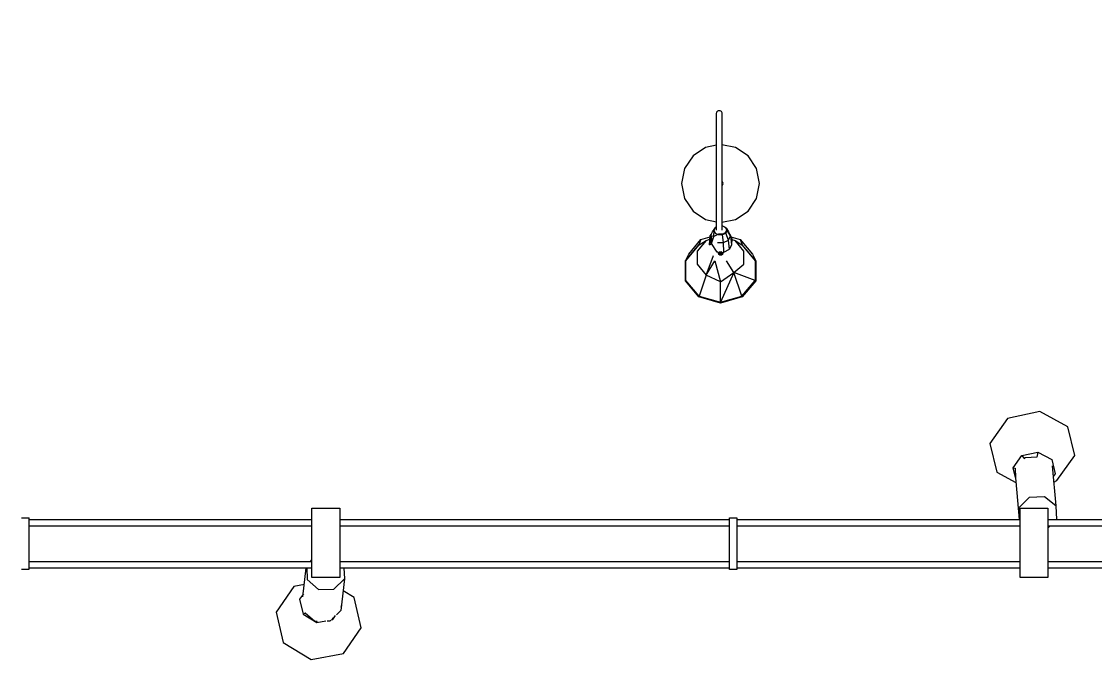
# Model space of a CAD drawing. Header units: millimetres. Extents: x 3103 to 179340, y -10977 to 70536.
# Drawn here: x 107672.5 to 108115.9, y 3816 to 4079.3 of the extents above; entities that cross this region are included whole.
import ezdxf

# ---------------------------------------------------------------- set-up
doc = ezdxf.new("R2010")
doc.units = ezdxf.units.MM
doc.header["$LTSCALE"] = 0.5
doc.layers.add('MEBEL', color=1, linetype='Continuous')

# ---------------------------------------------------------------- blocks, each defined once
blk = doc.blocks.new('el_11')
for p, q in [((0.199, -0.778), (0.206, -0.731)), ((0.206, -0.731), (0.224, -0.688)), ((0.224, -0.688), (0.252, -0.652)), ((0.252, -0.652), (0.288, -0.624)), ((0.288, -0.624), (0.33, -0.606)), ((0.33, -0.606), (0.378, -0.6)), ((0.378, -0.6), (0.425, -0.606)), ((0.425, -0.606), (0.468, -0.624)), ((0.468, -0.624), (0.504, -0.652)), ((0.504, -0.652), (0.532, -0.688)), ((0.532, -0.688), (0.55, -0.731)), ((0.55, -0.731), (0.557, -0.778)), ((0.199, -8.832), (0.199, -0.778)), ((0.557, -0.778), (0.557, -8.832)), ((-0.556, -3.146), (-1.425, -3.727)), ((0.199, -2.996), (-0.556, -3.146)), ((1.496, -3.146), (0.557, -2.959)), ((2.366, -3.727), (1.496, -3.146)), ((-1.425, -3.727), (-2.006, -4.597)), ((2.947, -4.597), (2.366, -3.727)), ((-2.006, -4.597), (-2.21, -5.623)), ((3.151, -5.623), (2.947, -4.597)), ((-2.21, -5.623), (-2.006, -6.649)), ((0.615, -5.518), (0.557, -5.475)), ((0.557, -5.77), (0.615, -5.728)), ((0.649, -5.623), (0.615, -5.518)), ((0.615, -5.728), (0.649, -5.623)), ((2.947, -6.649), (3.151, -5.623)), ((-2.006, -6.649), (-1.425, -7.518)), ((2.366, -7.518), (2.947, -6.649)), ((-1.425, -7.518), (-0.556, -8.1)), ((-0.556, -8.1), (0.199, -8.25)), ((0.557, -8.286), (1.496, -8.1)), ((1.496, -8.1), (2.366, -7.518)), ((-0.085, -8.942), (0.071, -8.719)), ((0.002, -9.266), (0.041, -8.823)), ((0.024, -8.823), (0.109, -8.638)), ((0.024, -8.849), (0.109, -8.663)), ((0.024, -8.849), (0.024, -8.823)), ((0.033, -8.869), (0.024, -8.849)), ((0.041, -8.823), (0.123, -8.645)), ((0.109, -8.638), (0.199, -8.591)), ((0.109, -8.663), (0.112, -8.661)), ((0.123, -8.645), (0.11, -8.664)), ((0.123, -8.645), (0.199, -8.606)), ((0.557, -8.523), (0.607, -8.523)), ((0.557, -8.535), (0.603, -8.535)), ((0.603, -8.535), (0.607, -8.55)), ((0.603, -8.535), (0.817, -8.645)), ((0.607, -8.523), (0.832, -8.638)), ((0.817, -8.645), (0.83, -8.664)), ((0.899, -8.823), (0.817, -8.645)), ((0.817, -9.002), (0.899, -8.823)), ((0.829, -8.661), (0.832, -8.663)), ((0.832, -8.638), (0.916, -8.823)), ((0.832, -8.663), (0.916, -8.849)), ((0.916, -8.849), (0.832, -9.034)), ((0.869, -8.719), (1.026, -8.942)), ((0.899, -8.823), (0.915, -8.849)), ((0.916, -8.823), (0.916, -8.849)), ((1.157, -9.228), (0.916, -8.85)), ((-1.72, -10.472), (-0.883, -9.469)), ((-0.525, -9.532), (-1.141, -10.27)), ((-0.883, -9.469), (-1.026, -9.833)), ((-1.001, -9.848), (-0.525, -9.532)), ((-0.883, -9.469), (-0.248, -9.29)), ((-0.525, -9.532), (-0.258, -9.457)), ((-0.28, -9.834), (-0.245, -9.228)), ((-0.216, -9.228), (-0.28, -9.834)), ((-0.245, -9.228), (-0.162, -9.105)), ((-0.216, -9.228), (-0.085, -8.942)), ((-0.162, -9.755), (-0.216, -9.228)), ((0.002, -9.266), (-0.216, -9.228)), ((-0.203, -9.356), (-0.183, -9.233)), ((-0.177, -9.61), (-0.137, -9.522)), ((-0.162, -9.105), (-0.164, -9.114)), ((-0.162, -9.105), (-0.152, -9.088)), ((-0.162, -9.105), (-0.159, -9.103)), ((-0.162, -9.11), (-0.162, -9.105)), ((-0.162, -9.755), (0.002, -9.266)), ((-0.137, -9.522), (-0.154, -9.239)), ((-0.137, -9.522), (-0.073, -9.49)), ((0.338, -9.112), (0.002, -9.266)), ((0.025, -9.009), (0.083, -8.979)), ((0.037, -8.877), (0.109, -9.034)), ((0.109, -9.034), (0.297, -9.131)), ((0.233, -9.098), (0.235, -9.159)), ((0.332, -9.149), (0.308, -9.137)), ((0.607, -9.149), (0.332, -9.149)), ((0.603, -9.112), (0.338, -9.112)), ((0.603, -9.112), (0.817, -9.002)), ((0.607, -9.148), (0.603, -9.112)), ((0.832, -9.034), (0.607, -9.149)), ((0.682, -9.689), (0.607, -9.149)), ((0.682, -9.689), (1.026, -9.513)), ((0.817, -9.002), (0.83, -9.034)), ((1.026, -9.513), (0.83, -9.035)), ((1.026, -8.942), (1.157, -9.228)), ((1.026, -9.513), (1.157, -9.228)), ((1.078, -10.146), (1.026, -9.513)), ((1.093, -9.088), (1.103, -9.105)), ((1.103, -9.105), (1.099, -9.103)), ((1.103, -9.11), (1.103, -9.105)), ((1.103, -9.105), (1.252, -9.43)), ((1.157, -9.228), (1.221, -9.834)), ((1.188, -9.289), (1.824, -9.469)), ((1.252, -9.43), (1.221, -9.834)), ((1.249, -9.471), (1.466, -9.532)), ((1.466, -9.532), (1.942, -9.848)), ((2.081, -10.27), (1.466, -9.532)), ((1.824, -9.469), (1.966, -9.833)), ((1.824, -9.469), (2.661, -10.472)), ((-1.026, -9.833), (-1.95, -10.941)), ((-1.937, -10.93), (-1.018, -9.829)), ((-1.016, -9.829), (-1.934, -10.93)), ((-1.91, -10.937), (-1.001, -9.848)), ((-1.141, -10.27), (-1.141, -11.181)), ((-1.026, -9.833), (-1.02, -9.831)), ((-1.018, -9.829), (-0.938, -9.806)), ((-1.018, -9.829), (-1.016, -9.829)), ((-0.942, -9.808), (-1.016, -9.829)), ((-1.016, -9.829), (-1.01, -9.835)), ((-0.28, -9.834), (-0.162, -9.755)), ((0.238, -10.339), (-0.162, -9.755)), ((0.292, -10.339), (0.238, -10.339)), ((0.258, -9.689), (0.682, -9.689)), ((0.468, -10.39), (0.394, -10.304)), ((0.4, -10.331), (0.457, -10.403)), ((0.462, -10.397), (0.403, -10.331)), ((0.463, -10.396), (0.467, -10.329)), ((0.47, -10.303), (0.47, -10.389)), ((0.47, -10.389), (0.47, -10.33)), ((0.472, -10.395), (0.534, -10.331)), ((0.473, -10.391), (0.547, -10.304)), ((0.479, -10.398), (0.538, -10.331)), ((0.647, -10.339), (0.702, -10.339)), ((0.702, -10.339), (0.682, -9.689)), ((0.702, -10.339), (1.078, -10.146)), ((1.221, -9.834), (1.078, -10.146)), ((1.879, -9.806), (1.958, -9.829)), ((1.942, -9.848), (2.851, -10.937)), ((1.958, -9.829), (1.956, -9.829)), ((2.878, -10.93), (1.958, -9.829)), ((1.966, -9.833), (1.961, -9.831)), ((2.891, -10.941), (1.966, -9.833)), ((2.081, -11.181), (2.081, -10.27)), ((-1.95, -10.941), (-1.72, -10.472)), ((-1.95, -12.31), (-1.95, -10.941)), ((-1.94, -10.937), (-1.939, -10.933)), ((-1.939, -10.933), (-1.937, -10.93)), ((-1.937, -10.93), (-1.937, -12.292)), ((-1.934, -10.93), (-1.937, -10.93)), ((-1.934, -12.289), (-1.934, -10.93)), ((-1.91, -12.284), (-1.91, -10.937)), ((-0.525, -11.918), (-0.026, -10.581)), ((-0.525, -11.918), (0.067, -10.946)), ((0.067, -10.946), (0.47, -12.386)), ((0.292, -10.346), (0.467, -10.393)), ((0.457, -10.411), (0.302, -10.367)), ((0.302, -10.367), (0.457, -10.404)), ((0.302, -10.462), (0.457, -10.411)), ((0.462, -10.416), (0.302, -10.462)), ((0.361, -10.527), (0.468, -10.395)), ((0.366, -10.54), (0.463, -10.417)), ((0.469, -10.419), (0.366, -10.54)), ((0.457, -10.403), (0.462, -10.397)), ((0.457, -10.403), (0.457, -10.411)), ((0.457, -10.411), (0.462, -10.416)), ((0.468, -10.395), (0.462, -10.397)), ((0.462, -10.416), (0.47, -10.419)), ((0.467, -10.391), (0.468, -10.39)), ((0.467, -10.393), (0.467, -10.391)), ((0.47, -10.393), (0.467, -10.391)), ((0.467, -10.393), (0.468, -10.395)), ((0.467, -10.393), (0.47, -10.393)), ((0.468, -10.394), (0.467, -10.393)), ((0.47, -10.389), (0.468, -10.39)), ((0.468, -10.39), (0.47, -10.393)), ((0.47, -10.394), (0.468, -10.394)), ((0.468, -10.395), (0.469, -10.395)), ((0.47, -10.395), (0.468, -10.395)), ((0.469, -10.395), (0.47, -10.395)), ((0.469, -10.396), (0.472, -10.395)), ((0.47, -10.395), (0.469, -10.396)), ((0.469, -10.396), (0.47, -10.396)), ((0.47, -10.393), (0.47, -10.389)), ((0.47, -10.389), (0.472, -10.39)), ((0.473, -10.391), (0.47, -10.393)), ((0.47, -10.393), (0.473, -10.392)), ((0.47, -10.393), (0.47, -10.394)), ((0.472, -10.394), (0.47, -10.393)), ((0.47, -10.394), (0.472, -10.394)), ((0.472, -10.395), (0.47, -10.395)), ((0.47, -10.558), (0.47, -10.395)), ((0.47, -10.569), (0.478, -10.417)), ((0.478, -10.417), (0.47, -10.419)), ((0.47, -10.419), (0.47, -10.569)), ((0.472, -10.39), (0.473, -10.391)), ((0.473, -10.392), (0.472, -10.394)), ((0.472, -10.395), (0.473, -10.394)), ((0.478, -10.397), (0.472, -10.395)), ((0.472, -10.395), (0.58, -10.527)), ((0.473, -10.394), (0.473, -10.391)), ((0.473, -10.391), (0.473, -10.392)), ((0.473, -10.394), (0.647, -10.446)), ((0.484, -10.403), (0.478, -10.397)), ((0.478, -10.417), (0.484, -10.41)), ((0.575, -10.54), (0.478, -10.417)), ((0.639, -10.367), (0.479, -10.398)), ((0.483, -10.411), (0.575, -10.54)), ((0.639, -10.462), (0.483, -10.411)), ((0.484, -10.41), (0.484, -10.403)), ((0.484, -10.405), (0.639, -10.462)), ((1.379, -11.754), (0.874, -10.946)), ((2.661, -10.472), (2.891, -10.941)), ((2.851, -10.937), (2.851, -12.284)), ((2.874, -12.289), (2.874, -10.93)), ((2.874, -10.93), (2.878, -10.93)), ((2.878, -12.292), (2.878, -10.93)), ((2.878, -10.93), (2.879, -10.933)), ((2.879, -10.933), (2.88, -10.937)), ((2.891, -10.941), (2.891, -12.31)), ((-1.141, -11.181), (-0.525, -11.918)), ((0.47, -12.386), (1.379, -11.754)), ((1.379, -11.754), (0.47, -13.789)), ((1.379, -11.754), (2.081, -11.181)), ((1.942, -13.373), (1.379, -11.754)), ((2.851, -12.284), (1.379, -11.754)), ((-1.026, -13.418), (-1.95, -12.31)), ((-1.937, -12.292), (-1.939, -12.296)), ((-1.937, -12.292), (-1.934, -12.289)), ((-1.018, -13.394), (-1.937, -12.292)), ((-1.934, -12.289), (-1.926, -12.287)), ((-1.016, -13.39), (-1.934, -12.289)), ((-1.001, -13.373), (-1.91, -12.284)), ((-0.525, -11.918), (-1.001, -13.373)), ((0.47, -12.386), (-0.525, -11.918)), ((0.47, -13.789), (0.47, -12.386)), ((1.942, -13.373), (2.851, -12.284)), ((1.956, -13.39), (2.874, -12.289)), ((1.958, -13.394), (2.878, -12.292)), ((2.891, -12.31), (1.966, -13.418)), ((2.874, -12.289), (2.866, -12.287)), ((2.878, -12.292), (2.874, -12.289)), ((2.879, -12.296), (2.878, -12.292)), ((0.47, -13.841), (-1.026, -13.418)), ((-1.018, -13.394), (-1.016, -13.39)), ((-1.018, -13.398), (-1.018, -13.394)), ((0.47, -13.815), (-1.018, -13.394)), ((-1.016, -13.39), (0.47, -13.81)), ((-1.001, -13.373), (0.47, -13.789)), ((0.47, -13.789), (1.942, -13.373)), ((1.956, -13.39), (0.47, -13.81)), ((0.47, -13.815), (1.958, -13.394)), ((1.966, -13.418), (0.47, -13.841)), ((0.47, -13.81), (0.47, -13.815)), ((0.47, -13.819), (0.47, -13.815)), ((1.958, -13.394), (1.956, -13.39)), ((1.958, -13.398), (1.958, -13.394))]:
    blk.add_line(p, q)
blk = doc.blocks.new('el_23')
for p, q in [((-23.765, 10.39), (-29.263, 9.321)), ((-18.164, 10.292), (-23.765, 10.39)), ((-12.706, 9.032), (-18.164, 10.292)), ((-29.263, 9.321), (-34.419, 7.132)), ((-7.63, 6.664), (-12.706, 9.032)), ((-34.419, 7.132), (-39.008, 3.918)), ((-3.156, 3.293), (-7.63, 6.664)), ((-39.008, 3.918), (-42.828, -0.179)), ((0.518, -0.936), (-3.156, 3.293)), ((-42.828, -0.179), (-45.713, -4.982)), ((3.234, -5.836), (0.518, -0.936)), ((-35.255, -4.396), (-35.271, -4.52)), ((-35.207, -4.279), (-35.255, -4.396)), ((-35.128, -4.176), (-35.207, -4.279)), ((-35.024, -4.096), (-35.128, -4.176)), ((-34.907, -4.049), (-35.024, -4.096)), ((-34.783, -4.033), (-34.907, -4.049)), ((-34.66, -4.049), (-34.783, -4.033)), ((-34.543, -4.096), (-34.66, -4.049)), ((-34.439, -4.175), (-34.543, -4.096)), ((-34.439, -4.175), (-18.915, -19.703)), ((-34.325, -4.289), (-34.439, -4.175)), ((-34.042, -4.573), (-34.325, -4.289)), ((-45.713, -4.982), (-47.536, -10.279)), ((-35.271, -4.52), (-35.255, -4.644)), ((-35.255, -4.644), (-35.207, -4.761)), ((-35.207, -4.761), (-35.128, -4.864)), ((-35.128, -4.864), (-35.014, -4.978)), ((-35.128, -4.864), (-19.604, -20.392)), ((-35.014, -4.978), (-33.757, -6.236)), ((-33.068, -5.547), (-29.213, -9.403)), ((4.872, -11.193), (3.234, -5.836)), ((-28.064, -6.929), (-25.267, -6.373)), ((-25.267, -6.373), (-22.471, -6.929)), ((-30.235, -8.38), (-28.064, -6.929)), ((-22.471, -6.929), (-20.1, -8.514)), ((-31.903, -8.091), (-28.001, -11.993)), ((-20.1, -8.514), (-18.516, -10.885)), ((-30.853, -9.14), (-32.019, -10.885)), ((-47.536, -10.279), (-48.219, -15.84)), ((-32.019, -10.885), (-32.575, -13.682)), ((-18.516, -10.885), (-17.96, -13.682)), ((5.36, -16.774), (4.872, -11.193)), ((-25.385, -13.231), (-25.191, -13.2)), ((-25.191, -13.2), (-24.923, -13.337)), ((-32.575, -13.682), (-32.019, -16.479)), ((-24.923, -13.337), (-24.786, -13.605)), ((-24.786, -13.605), (-24.817, -13.8)), ((-17.96, -13.682), (-18.516, -16.479)), ((-48.219, -15.84), (-47.731, -21.421)), ((-32.019, -16.479), (-30.434, -18.85)), ((-22.039, -16.578), (-20.691, -17.927)), ((-18.516, -16.479), (-19.967, -18.65)), ((4.677, -22.335), (5.36, -16.774)), ((-30.434, -18.85), (-28.064, -20.434)), ((-19.512, -19.106), (-19.412, -19.006)), ((-19.488, -19.129), (-19.399, -19.04)), ((-19.412, -19.006), (-18.76, -18.797)), ((-19.399, -19.04), (-18.774, -18.839)), ((-19.399, -19.04), (-19.361, -19.061)), ((-18.774, -18.839), (-18.713, -18.85)), ((-18.774, -18.839), (-18.272, -19.025)), ((-18.76, -18.797), (-18.238, -18.99)), ((-18.711, -18.845), (-18.72, -18.848)), ((-18.189, -19.039), (-18.711, -18.845)), ((-18.53, -18.882), (-17.799, -19.011)), ((-18.272, -19.025), (-18.192, -19.042)), ((-18.086, -19.526), (-18.272, -19.025)), ((-18.238, -18.99), (-18.228, -19)), ((-18.228, -19), (-18.218, -19.01)), ((-18.218, -19.01), (-18.208, -19.019)), ((-18.208, -19.019), (-18.199, -19.029)), ((-18.199, -19.029), (-18.189, -19.039)), ((-17.996, -19.561), (-18.189, -19.039)), ((-16.997, -19.308), (-18.187, -19.044)), ((-17.799, -19.011), (-16.997, -19.308)), ((-17.389, -19.163), (-17.337, -19.175)), ((-17.337, -19.175), (-17.347, -19.178)), ((-17.337, -19.175), (-17.327, -19.186)), ((-16.423, -19.514), (-17.337, -19.175)), ((-15.244, -18.487), (-16.818, -19.367)), ((-15.813, -19.299), (-14.288, -18.99)), ((-14.269, -18.914), (-15.244, -18.487)), ((-15.244, -18.487), (-11.7, -18.807)), ((-14.489, -19.031), (-14.293, -18.921)), ((-14.293, -18.921), (-14.296, -18.927)), ((-14.293, -18.921), (-10.396, -19.272)), ((-14.288, -18.99), (-10.436, -19.337)), ((-14.283, -18.922), (-14.269, -18.914)), ((-10.352, -19.267), (-14.269, -18.914)), ((-11.7, -18.807), (-10.352, -19.267)), ((-22.471, -20.434), (-20.727, -19.269)), ((-20.153, -20.19), (-20.069, -19.927)), ((-18.287, -20.152), (-18.086, -19.526)), ((-18.206, -20.214), (-17.996, -19.561)), ((-18.086, -19.526), (-18, -19.563)), ((-17.996, -19.564), (-16.699, -20.111)), ((-16.997, -19.308), (-16.699, -20.111)), ((-15.703, -20.354), (-16.997, -19.308)), ((-16.349, -19.599), (-15.813, -19.299)), ((-15.813, -19.299), (-13.206, -19.534)), ((-13.206, -19.534), (-11.45, -21.291)), ((-10.436, -19.337), (-7.84, -21.934)), ((-10.396, -19.272), (-10.405, -19.277)), ((-10.405, -19.277), (-7.784, -21.899)), ((-10.396, -19.272), (-10.389, -19.275)), ((-7.771, -21.898), (-10.396, -19.272)), ((-10.389, -19.275), (-10.38, -19.28)), ((-7.712, -21.907), (-10.352, -19.267)), ((-28.064, -20.434), (-25.267, -20.99)), ((-25.267, -20.99), (-22.471, -20.434)), ((-19.96, -20.713), (-20.153, -20.19)), ((-20.04, -19.956), (-20.111, -20.177)), ((-20.111, -20.177), (-20.1, -20.238)), ((-20.111, -20.177), (-19.926, -20.679)), ((-20.105, -20.239), (-20.102, -20.23)), ((-19.911, -20.762), (-20.105, -20.239)), ((-19.939, -21.152), (-20.069, -20.42)), ((-19.926, -20.679), (-19.148, -21.608)), ((-19.148, -21.608), (-18.798, -20.663)), ((-18.798, -20.663), (-18.287, -20.152)), ((-18.737, -20.746), (-18.206, -20.214)), ((-18.287, -20.152), (-18.208, -20.212)), ((-18.206, -20.214), (-17.021, -21.112)), ((-16.699, -20.111), (-17.021, -21.112)), ((-16.699, -20.111), (-15.378, -21.231)), ((-15.703, -20.354), (-15.378, -21.231)), ((-47.731, -21.421), (-46.093, -26.778)), ((-19.95, -20.723), (-19.96, -20.713)), ((-19.94, -20.732), (-19.95, -20.723)), ((-19.931, -20.742), (-19.94, -20.732)), ((-19.642, -21.954), (-19.939, -21.152)), ((-19.922, -20.752), (-19.931, -20.742)), ((-19.911, -20.762), (-19.856, -20.782)), ((-19.831, -20.791), (-19.389, -20.955)), ((-19.6, -21.068), (-19.545, -20.897)), ((-19.389, -20.955), (-18.841, -20.779)), ((-19.026, -20.839), (-18.906, -20.954)), ((-18.807, -20.768), (-18.737, -20.746)), ((-17.021, -21.112), (-17.839, -21.93)), ((-17.021, -21.112), (-15.73, -22.327)), ((-15.378, -21.231), (-15.73, -22.327)), ((-11.45, -21.291), (-11.697, -23.751)), ((-20.463, -23.707), (-19.585, -22.136)), ((-19.788, -21.561), (-19.775, -21.614)), ((-19.775, -21.614), (-19.772, -21.604)), ((-19.775, -21.614), (-19.765, -21.624)), ((-19.775, -21.614), (-19.697, -22.009)), ((-19.76, -21.635), (-19.775, -21.614)), ((-19.697, -22.009), (-18.597, -23.248)), ((-19.148, -21.608), (-19.642, -21.954)), ((-18.597, -23.248), (-19.642, -21.954)), ((-19.642, -21.954), (-18.522, -22.867)), ((-19.568, -21.902), (-19.37, -22.176)), ((-19.502, -21.856), (-18.922, -22.37)), ((-18.522, -22.867), (-19.148, -21.608)), ((-7.84, -21.934), (-11.697, -23.751)), ((-7.84, -21.934), (-7.493, -25.787)), ((-7.784, -21.899), (-7.805, -21.91)), ((-7.784, -21.899), (-7.771, -21.898)), ((-7.433, -25.791), (-7.784, -21.899)), ((-7.771, -21.898), (-7.762, -21.902)), ((-7.42, -25.795), (-7.771, -21.898)), ((-7.359, -25.825), (-7.712, -21.907)), ((-19.651, -23.138), (-19.282, -22.477)), ((-18.922, -22.37), (-18.862, -22.184)), ((-18.922, -22.37), (-18.831, -22.615)), ((-18.597, -23.248), (-18.522, -22.867)), ((-18.522, -22.867), (-16.624, -23.221)), ((-16.505, -23.129), (-16.081, -22.882)), ((-16.393, -22.853), (-16.084, -22.877)), ((-16.329, -22.895), (-16.08, -22.922)), ((-16.323, -22.888), (-16.083, -22.903)), ((-16.247, -22.704), (-16.081, -22.87)), ((-16.203, -22.762), (-16.081, -22.898)), ((-16.081, -22.87), (-16.196, -22.756)), ((-16.098, -22.558), (-16.075, -22.867)), ((-16.084, -22.875), (-16.081, -22.87)), ((-16.084, -22.88), (-16.084, -22.875)), ((-16.084, -22.875), (-16.083, -22.879)), ((-16.073, -22.877), (-16.084, -22.875)), ((-16.08, -22.884), (-16.084, -22.88)), ((-16.073, -22.877), (-16.083, -22.879)), ((-16.083, -22.879), (-16.08, -22.882)), ((-16.083, -22.901), (-16.073, -22.884)), ((-16.08, -22.922), (-16.083, -22.901)), ((-16.081, -22.87), (-16.077, -22.867)), ((-16.081, -22.87), (-16.077, -22.868)), ((-16.073, -22.877), (-16.081, -22.87)), ((-16.08, -22.882), (-16.073, -22.877)), ((-16.08, -22.882), (-16.075, -22.882)), ((-16.075, -22.884), (-16.08, -22.884)), ((-16.077, -22.867), (-16.071, -22.868)), ((-16.077, -22.868), (-16.072, -22.868)), ((-16.075, -22.882), (-16.071, -22.88)), ((-16.07, -22.882), (-16.075, -22.884)), ((-16.075, -22.884), (-16.072, -22.884)), ((-16.072, -22.868), (-16.073, -22.877)), ((-16.07, -22.871), (-16.073, -22.877)), ((-16.073, -22.877), (-16.07, -22.876)), ((-16.071, -22.88), (-16.073, -22.877)), ((-16.073, -22.884), (-16.025, -23.348)), ((-16.072, -22.868), (-16.07, -22.871)), ((-16.072, -22.884), (-16.07, -22.883)), ((-16.071, -22.868), (-16.067, -22.871)), ((-16.07, -22.876), (-16.071, -22.88)), ((-16.07, -22.634), (-16.066, -22.878)), ((-16.07, -22.876), (-16.07, -22.871)), ((-16.067, -22.876), (-16.07, -22.882)), ((-16.07, -22.884), (-16.067, -22.879)), ((-16.067, -22.879), (-16.07, -22.883)), ((-16.07, -22.884), (-16.069, -22.882)), ((-16.07, -22.882), (-15.755, -23.196)), ((-16.07, -22.883), (-16.07, -22.884)), ((-16.069, -22.882), (-16.069, -22.884)), ((-16.067, -22.884), (-16.069, -22.882)), ((-16.069, -22.882), (-16.067, -22.882)), ((-16.067, -22.882), (-16.069, -22.883)), ((-16.069, -22.884), (-16.069, -22.883)), ((-16.069, -22.883), (-16.067, -22.884)), ((-16.067, -22.874), (-15.629, -22.639)), ((-16.05, -22.869), (-16.067, -22.879)), ((-16.067, -22.871), (-16.067, -22.876)), ((-16.067, -22.879), (-16.067, -22.876)), ((-16.067, -22.879), (-15.603, -22.926)), ((-16.063, -22.628), (-16.048, -22.869)), ((-16.029, -22.871), (-16.05, -22.869)), ((-16.045, -22.869), (-15.798, -22.502)), ((-16.014, -22.885), (-16.029, -22.871)), ((-15.798, -22.502), (-16.027, -22.873)), ((-16.025, -22.874), (-15.614, -22.686)), ((-16.024, -22.927), (-16.012, -22.907)), ((-15.614, -22.686), (-16.014, -22.89)), ((-16.012, -22.907), (-16.014, -22.885)), ((-16.014, -22.89), (-15.59, -22.959)), ((-15.73, -22.327), (-15.834, -22.431)), ((2.854, -27.633), (4.677, -22.335)), ((-19.96, -24.663), (-19.651, -23.138)), ((-19.651, -23.138), (-19.416, -25.745)), ((-16.624, -23.221), (-16.52, -23.117)), ((-16.449, -23.153), (-16.078, -22.924)), ((-16.065, -22.937), (-16.449, -23.153)), ((-16.265, -23.337), (-16.063, -22.937)), ((-16.045, -22.939), (-16.265, -23.337)), ((-16.08, -22.922), (-16.066, -22.937)), ((-16.066, -22.937), (-16.045, -22.939)), ((-16.045, -22.939), (-16.024, -22.927)), ((-16.042, -22.938), (-15.992, -23.361)), ((-15.992, -23.361), (-16.025, -22.928)), ((-15.734, -23.217), (-16.024, -22.927)), ((-15.59, -22.959), (-16.014, -22.909)), ((-16.014, -22.909), (-15.734, -23.217)), ((-11.697, -23.751), (-14.23, -23.165)), ((-20.463, -23.707), (-20.143, -27.252)), ((-20.036, -24.682), (-20.463, -23.707)), ((-15.053, -27.737), (-16.666, -24.197)), ((-11.697, -23.751), (-12.232, -26.72)), ((-11.697, -23.751), (-9.527, -29.426)), ((-7.493, -25.787), (-11.697, -23.751)), ((-20.036, -24.682), (-20.029, -24.668)), ((-19.683, -28.601), (-20.036, -24.682)), ((-19.92, -24.462), (-20.029, -24.659)), ((-20.029, -24.659), (-20.024, -24.656)), ((-20.029, -24.659), (-19.678, -28.556)), ((-20.024, -24.656), (-19.922, -24.473)), ((-20.024, -24.656), (-20.003, -24.657)), ((-19.673, -28.547), (-20.024, -24.656)), ((-19.613, -28.516), (-19.96, -24.663)), ((-12.232, -26.72), (-15.786, -24.721)), ((-15.786, -24.721), (-15.053, -27.737)), ((-19.416, -25.745), (-17.66, -27.502)), ((-9.527, -29.426), (-7.493, -25.787)), ((-9.487, -29.465), (-7.433, -25.791)), ((-7.42, -25.795), (-9.477, -29.475)), ((-9.427, -29.525), (-7.359, -25.825)), ((-7.433, -25.791), (-7.42, -25.795)), ((-7.411, -25.801), (-7.42, -25.795)), ((-46.093, -26.778), (-43.377, -31.678)), ((-20.143, -27.252), (-19.683, -28.601)), ((-15.053, -27.737), (-12.232, -26.72)), ((-12.232, -26.72), (-9.527, -29.426)), ((-17.66, -27.502), (-15.053, -27.737)), ((-15.053, -27.737), (-13.165, -31.46)), ((-0.031, -32.435), (2.854, -27.633)), ((-19.683, -28.601), (-17.044, -31.24)), ((-19.678, -28.556), (-19.673, -28.547)), ((-19.678, -28.556), (-19.675, -28.563)), ((-17.053, -31.182), (-19.678, -28.556)), ((-19.675, -28.563), (-19.671, -28.572)), ((-19.673, -28.547), (-17.052, -31.169)), ((-17.017, -31.113), (-19.613, -28.516)), ((-9.527, -29.426), (-13.165, -31.46)), ((-13.161, -31.52), (-9.487, -29.465)), ((-9.477, -29.475), (-13.156, -31.533)), ((-13.126, -31.593), (-9.427, -29.525)), ((-9.487, -29.465), (-9.477, -29.475)), ((-9.477, -29.475), (-9.469, -29.483)), ((-43.377, -31.678), (-39.702, -35.907)), ((-17.052, -31.169), (-17.053, -31.182)), ((-17.053, -31.182), (-17.048, -31.19)), ((-13.156, -31.533), (-17.053, -31.182)), ((-17.052, -31.169), (-17.041, -31.147)), ((-13.161, -31.52), (-17.052, -31.169)), ((-17.044, -31.24), (-13.126, -31.593)), ((-13.165, -31.46), (-17.017, -31.113)), ((-13.156, -31.533), (-13.161, -31.52)), ((-13.15, -31.542), (-13.156, -31.533)), ((-3.851, -36.532), (-0.031, -32.435)), ((-39.702, -35.907), (-35.229, -39.278)), ((-8.439, -39.746), (-3.851, -36.532)), ((-35.229, -39.278), (-30.152, -41.646)), ((-13.595, -41.935), (-8.439, -39.746)), ((-30.152, -41.646), (-24.694, -42.906)), ((-19.094, -43.004), (-13.595, -41.935)), ((-24.694, -42.906), (-19.094, -43.004))]:
    blk.add_line(p, q)
blk = doc.blocks.new('el_25')
for p, q in [((-86.321688, 10.755515), (-88.543952, 10.277963)), ((-84.406066, 9.704924), (-86.321688, 10.755515)), ((-88.543952, 10.277963), (-89.771104, 8.552051)), ((-83.919251, 7.741594), (-84.406066, 9.704924)), ((-89.771104, 8.552051), (-89.284384, 6.588769)), ((-88.156069, 6.882811), (-87.550307, 7.734752)), ((-87.550307, 7.734752), (-86.453331, 7.970452)), ((-87.550307, 7.734752), (-87.373638, 7.513165)), ((-87.375987, 7.51605), (-87.303043, 7.587838)), ((-87.303043, 7.587838), (-86.522174, 7.632327)), ((-86.453331, 7.970452), (-86.522174, 7.627582)), ((-86.453331, 7.970452), (-85.507727, 7.451844)), ((-85.507727, 7.451844), (-85.267389, 6.482696)), ((-85.146392, 6.015658), (-83.919251, 7.741594)), ((-88.156069, 6.882811), (-88.02042, 6.863999)), ((-87.990344, 6.213379), (-88.156069, 6.882811)), ((-88.02042, 6.863999), (-87.990344, 6.214404)), ((-85.463679, 7.021665), (-85.213483, 4.276991)), ((-89.284384, 6.588769), (-87.971008, 5.868459)), ((-87.990344, 6.195402), (-87.977648, 5.941248)), ((-87.977648, 5.941248), (-87.740147, 3.336477)), ((-85.267389, 6.482696), (-85.397768, 6.299305)), ((-85.361529, 5.901694), (-85.146392, 6.015658)), ((-87.052357, 4.838514), (-87.770522, 4.131484)), ((-85.993171, 4.898763), (-87.052357, 4.838514)), ((-85.213483, 4.276991), (-85.993171, 4.898763)), ((-136.403328, -0.658941), (-136.403328, 4.120898)), ((-136.403328, 4.120898), (-134.491807, 4.120898)), ((-134.491807, 4.120898), (-134.491807, -0.658941)), ((-87.770522, 4.131484), (-87.733698, 3.336477)), ((-87.687898, -0.658941), (-87.687898, 4.120898)), ((-87.687898, 4.120898), (-85.776377, 4.120898)), ((-85.776377, 4.120898), (-85.776377, -0.658941)), ((-85.213483, 4.276991), (-85.170806, 3.336477)), ((-156.399229, 3.44007), (-155.889464, 3.44007)), ((-156.38243, 3.441501), (-155.869052, 3.441501)), ((-155.889464, 3.44007), (-155.889464, -0.110936)), ((-155.889464, 3.336477), (-136.403328, 3.336477)), ((-134.491807, 3.336477), (-107.683701, 3.336477)), ((-107.683701, -0.110936), (-107.683701, 3.44007)), ((-107.683701, 3.44007), (-107.174033, 3.44007)), ((-107.677353, 3.441501), (-107.163876, 3.441501)), ((-107.174033, 3.44007), (-107.174033, -0.110936)), ((-107.174033, 3.336477), (-87.687898, 3.336477)), ((-85.776377, 3.336477), (-58.96827, 3.336477)), ((-155.889464, 2.891588), (-136.403328, 2.891588)), ((-134.491807, 2.891588), (-107.683701, 2.891588)), ((-107.174033, 2.891588), (-87.687898, 2.891588)), ((-85.776377, 2.740335), (-85.622668, 2.891588)), ((-85.776377, 2.891588), (-58.96827, 2.891588)), ((-155.889464, 0.528645), (-155.869052, 0.528645)), ((-155.889464, 0.444865), (-136.403328, 0.444865)), ((-155.889464, 0), (-136.403328, 0)), ((-137.021494, -1.982808), (-136.794055, 0)), ((-136.764074, 0), (-136.728817, -0.800252)), ((-136.515635, 0.444865), (-136.403328, 0.556874)), ((-134.491807, 0.487876), (-134.442687, 0.444865)), ((-134.491807, 0.444865), (-107.683701, 0.444865)), ((-134.491807, 0), (-107.683701, 0)), ((-134.204406, 0), (-134.171689, -0.743461)), ((-107.174033, 0.528645), (-107.163876, 0.528645)), ((-107.174033, 0.444865), (-87.687898, 0.444865)), ((-107.174033, 0), (-87.687898, 0)), ((-85.776377, 0.444865), (-58.96827, 0.444865)), ((-85.776377, 0), (-58.96827, 0)), ((-155.889464, -0.110936), (-156.399229, -0.110936)), ((-134.491807, -0.658941), (-136.403328, -0.658941)), ((-107.174033, -0.110936), (-107.683701, -0.110936)), ((-85.776377, -0.658941), (-87.687898, -0.658941)), ((-137.643367, -1.272607), (-138.87052, -3.040433)), ((-136.924523, -1.137304), (-137.643367, -1.272607)), ((-136.728817, -0.800252), (-135.949034, -1.483059)), ((-135.949034, -1.483059), (-134.889853, -1.459527)), ((-134.889853, -1.459527), (-134.171689, -0.743461)), ((-134.171689, -0.743461), (-134.422374, -2.928472)), ((-136.997956, -1.777411), (-137.255383, -2.148247)), ((-137.255383, -2.148247), (-137.015146, -3.175831)), ((-133.505476, -2.030516), (-134.265828, -1.563668)), ((-133.018661, -4.112268), (-133.505476, -2.030516)), ((-134.422374, -2.928472), (-134.721202, -3.226376)), ((-134.398836, -2.723551), (-134.366805, -2.677345)), ((-134.366805, -2.677345), (-134.384775, -2.600598)), ((-138.87052, -3.040433), (-138.383699, -5.122185)), ((-137.015146, -3.175831), (-136.858505, -3.076577)), ((-137.015146, -3.175831), (-136.069542, -3.756452)), ((-136.868173, -3.082728), (-136.199719, -3.668022)), ((-136.199719, -3.668022), (-136.051864, -3.664756)), ((-136.069542, -3.756452), (-135.439754, -3.637886)), ((-136.069542, -3.756452), (-136.049324, -3.651428)), ((-135.349912, -3.649187), (-135.140538, -3.644538)), ((-135.140538, -3.644538), (-135.097569, -3.60167)), ((-135.077256, -3.569675), (-134.972567, -3.549957)), ((-134.972567, -3.549957), (-135.008508, -3.501177)), ((-135.003525, -3.507972), (-134.808213, -3.313136)), ((-134.972567, -3.549957), (-134.781653, -3.274918)), ((-134.245813, -5.880094), (-133.018661, -4.112268)), ((-138.383699, -5.122185), (-136.468077, -6.298399)), ((-136.468077, -6.298399), (-134.245813, -5.880094))]:
    blk.add_line(p, q)

msp = doc.modelspace()

# ---------------------------------------------------------------- block references
at = {"layer": 'MEBEL', "xscale": 6, "yscale": 6, "zscale": 6}
for name, p in [('el_23', (107661.8, 4280.21)), ('el_11', (107958.26, 4046.16)), ('el_25', (108610.83, 3853.79))]:
    msp.add_blockref(name, p, dxfattribs=at)

doc.saveas('drawing.dxf')
